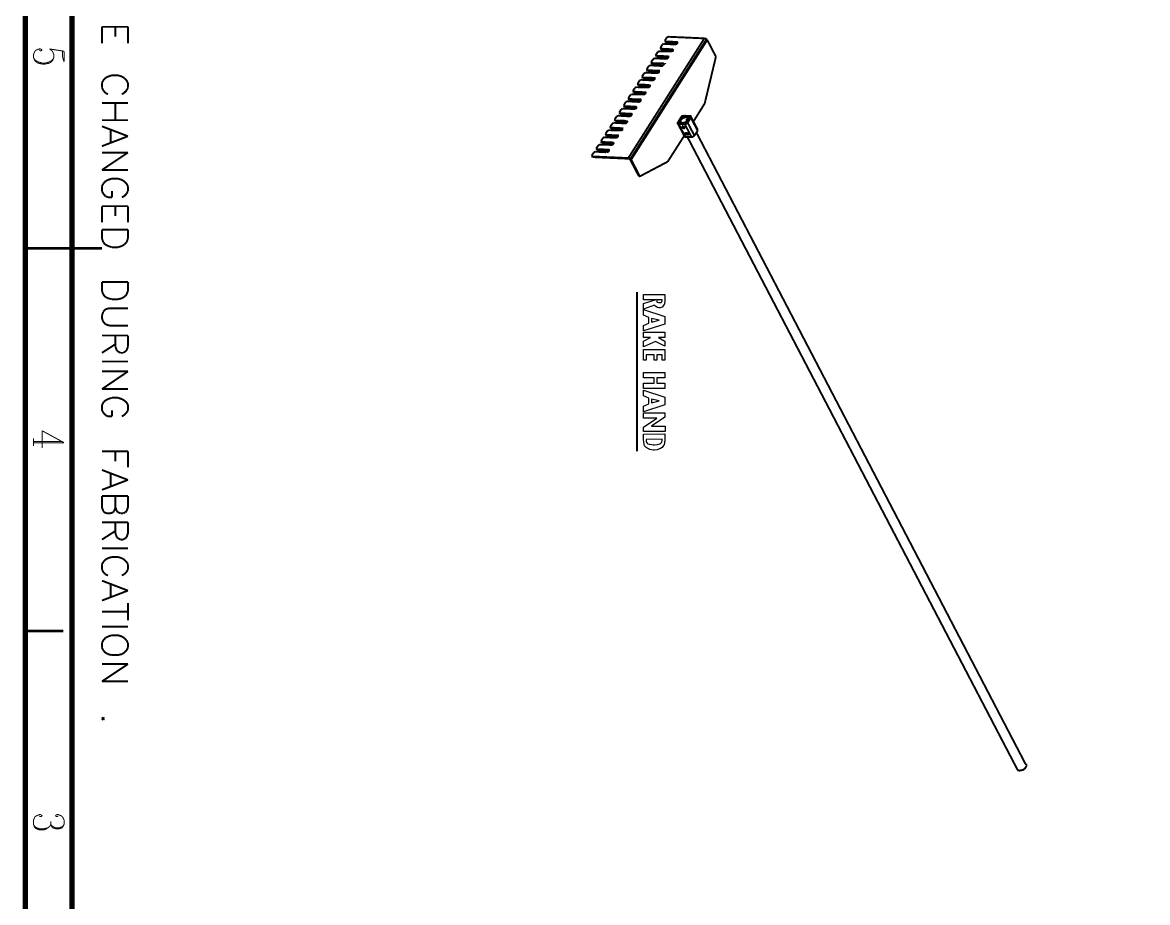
# Model space of a CAD drawing. Extents: x 0.1 to 11.6, y 0.3 to 16.2.
# Drawn here: x 0.14 to 5.98, y 4.87 to 9.44 of the extents above; entities that cross this region are included whole.
import ezdxf

# ---------------------------------------------------------------- set-up
doc = ezdxf.new("R2010")
doc.units = 0
doc.layers.get('0').update_dxf_attribs({"linetype": 'CONTINUOUS'})

msp = doc.modelspace()

# ---------------------------------------------------------------- linework, layer by layer
at = {"color": 0}
for points, const_width in [([(0.155003, 0.310004), (0.155003, 16.22)], 0.028333), ([(0.398329, 0.533311), (0.398329, 16.02)], 0.028333), ([(0.688314, 9.41499), (0.553331, 9.41499)], 0.01), ([(0.553331, 9.41499), (0.553331, 9.33003)], 0.01), ([(0.623318, 9.41499), (0.623318, 9.36333)], 0.01), ([(0.688314, 9.41499), (0.688314, 9.33003)], 0.01), ([(3.68164, 9.35499), (3.28668, 8.73335)], 0.01), ([(3.69336, 9.35167), (3.29833, 8.72999)], 0.01), ([(3.69667, 9.34668), (3.30165, 8.72499)], 0.01), ([(3.48665, 9.36003), (3.47667, 9.34332)], 0.01), ([(3.47835, 9.33832), (3.47667, 9.34332)], 0.01), ([(3.48665, 9.36003), (3.49501, 9.36333)], 0.01), ([(3.68164, 9.35499), (3.49501, 9.36333)], 0.01), ([(3.69667, 9.34668), (3.69, 9.35335), (3.68164, 9.35499)], 0.01), ([(3.74164, 9.25999), (3.69667, 9.34668)], 0.01), ([(0.198351, 9.27165), (0.205024, 9.28836)], 0.005208), ([(0.205024, 9.28836), (0.213325, 9.29497)], 0.005208), ([(0.213325, 9.29497), (0.228353, 9.30003)], 0.005208), ([(0.228353, 9.30003), (0.235026, 9.30003)], 0.005208), ([(0.235026, 9.28836), (0.228353, 9.29497)], 0.005208), ([(0.235026, 9.30003), (0.243326, 9.29497)], 0.005208), ([(0.243326, 9.29497), (0.235026, 9.28836)], 0.005208), ([(0.356663, 9.28836), (0.281685, 9.30003)], 0.005208), ([(0.281685, 9.30003), (0.296658, 9.28836)], 0.005208), ([(0.296658, 9.28836), (0.303331, 9.27165)], 0.005208), ([(0.348307, 9.28836), (0.348307, 9.25999)], 0.005208), ([(0.356663, 9.28836), (0.356663, 9.23335)], 0.005208), ([(3.44, 9.285), (3.42833, 9.26833)], 0.01), ([(3.44, 9.285), (3.44667, 9.28836)], 0.01), ([(3.44667, 9.28836), (3.50667, 9.28668)], 0.01), ([(3.46332, 9.32335), (3.45335, 9.30501)], 0.01), ([(3.45503, 9.30165), (3.45335, 9.30501)], 0.01), ([(3.51335, 9.29833), (3.45503, 9.30165)], 0.01), ([(3.45665, 9.29665), (3.45503, 9.30165)], 0.01), ([(3.45665, 9.29665), (3.51665, 9.29497)], 0.01), ([(3.46332, 9.32335), (3.47, 9.32667)], 0.01), ([(3.47, 9.32667), (3.53, 9.32335)], 0.01), ([(3.53836, 9.33664), (3.47835, 9.33832)], 0.01), ([(3.48167, 9.33501), (3.47835, 9.33832)], 0.01), ([(3.48167, 9.33501), (3.53999, 9.33165)], 0.01), ([(3.50667, 9.28668), (3.50836, 9.28668), (3.50999, 9.28668), (3.51167, 9.28836), (3.51497, 9.28999), (3.51665, 9.28999), (3.51665, 9.29167), (3.51833, 9.29335), (3.51833, 9.29497), (3.51833, 9.29665), (3.51665, 9.29833), (3.51497, 9.29833), (3.51335, 9.29833)], 0.01), ([(3.51665, 9.29497), (3.51335, 9.29833)], 0.01), ([(3.51665, 9.29497), (3.51833, 9.29497)], 0.01), ([(3.53, 9.32335), (3.53168, 9.32335), (3.53331, 9.32497), (3.53668, 9.32497), (3.53836, 9.32667), (3.53999, 9.32835), (3.54167, 9.33003), (3.54167, 9.33165), (3.54167, 9.33333), (3.54167, 9.33501), (3.53999, 9.33664), (3.53836, 9.33664)], 0.01), ([(3.53999, 9.33165), (3.53836, 9.33664)], 0.01), ([(3.53999, 9.33165), (3.54167, 9.33165)], 0.01), ([(0.198351, 9.25499), (0.198351, 9.27165)], 0.005208), ([(0.205024, 9.23833), (0.198351, 9.25499)], 0.005208), ([(0.205024, 9.24333), (0.198351, 9.25499)], 0.005208), ([(0.219997, 9.23335), (0.205024, 9.24333)], 0.005208), ([(0.219997, 9.22667), (0.205024, 9.23833)], 0.005208), ([(0.243326, 9.22667), (0.219997, 9.23335)], 0.005208), ([(0.281685, 9.23335), (0.258356, 9.22667)], 0.005208), ([(0.296658, 9.24333), (0.281685, 9.23335)], 0.005208), ([(0.296658, 9.23833), (0.281685, 9.22667)], 0.005208), ([(0.303331, 9.25499), (0.296658, 9.23833)], 0.005208), ([(0.303331, 9.25499), (0.296658, 9.24333)], 0.005208), ([(0.303331, 9.27165), (0.303331, 9.25499)], 0.005208), ([(0.348307, 9.25999), (0.356663, 9.23335)], 0.005208), ([(3.41667, 9.24832), (3.405, 9.23167)], 0.01), ([(3.40668, 9.22667), (3.405, 9.23167)], 0.01), ([(3.46669, 9.22499), (3.40668, 9.22667)], 0.01), ([(3.41, 9.22331), (3.40668, 9.22667)], 0.01), ([(3.41667, 9.24832), (3.42333, 9.25168)], 0.01), ([(3.42333, 9.25168), (3.48167, 9.24832)], 0.01), ([(3.43164, 9.26497), (3.42833, 9.26833)], 0.01), ([(3.49001, 9.26167), (3.43164, 9.26497)], 0.01), ([(3.43332, 9.25999), (3.43164, 9.26497)], 0.01), ([(3.43332, 9.25999), (3.49333, 9.25667)], 0.01), ([(3.48167, 9.24832), (3.48503, 9.25), (3.48665, 9.25), (3.48833, 9.25), (3.49001, 9.25168), (3.49164, 9.25331), (3.49333, 9.25499), (3.49501, 9.25667), (3.49501, 9.25836), (3.49501, 9.25999), (3.49333, 9.25999), (3.49164, 9.26167), (3.49001, 9.26167)], 0.01), ([(3.49333, 9.25667), (3.49001, 9.26167)], 0.01), ([(3.49333, 9.25667), (3.49501, 9.25667)], 0.01), ([(3.68332, 9.01665), (3.74164, 9.25999)], 0.01), ([(0.243326, 9.22168), (0.219997, 9.22667)], 0.005208), ([(0.258356, 9.22667), (0.243326, 9.22667)], 0.005208), ([(0.258356, 9.22168), (0.243326, 9.22168)], 0.005208), ([(0.281685, 9.22667), (0.258356, 9.22168)], 0.005208), ([(3.36833, 9.17333), (3.35835, 9.15668)], 0.01), ([(3.36833, 9.17333), (3.375, 9.17665)], 0.01), ([(3.375, 9.17665), (3.435, 9.17503)], 0.01), ([(3.39165, 9.21001), (3.38167, 9.19336)], 0.01), ([(3.38336, 9.19), (3.38167, 9.19336)], 0.01), ([(3.44336, 9.18668), (3.38336, 9.19)], 0.01), ([(3.38667, 9.185), (3.38336, 9.19)], 0.01), ([(3.38667, 9.185), (3.44499, 9.18332)], 0.01), ([(3.39165, 9.21001), (3.40001, 9.215)], 0.01), ([(3.40001, 9.215), (3.45833, 9.21164)], 0.01), ([(3.41, 9.22331), (3.46832, 9.22)], 0.01), ([(3.435, 9.17503), (3.43668, 9.17503), (3.43832, 9.17503), (3.44168, 9.17665), (3.44336, 9.17665), (3.44499, 9.17833), (3.44667, 9.18001), (3.44667, 9.18164), (3.44667, 9.18332), (3.44667, 9.185), (3.44667, 9.18668), (3.44499, 9.18668), (3.44336, 9.18668)], 0.01), ([(3.44499, 9.18332), (3.44336, 9.18668)], 0.01), ([(3.44499, 9.18332), (3.44667, 9.18164)], 0.01), ([(3.45833, 9.21164), (3.46001, 9.21164), (3.46332, 9.21164), (3.465, 9.21332), (3.46669, 9.215), (3.46832, 9.21669), (3.47, 9.21832), (3.47, 9.22), (3.47168, 9.22168), (3.47, 9.22168), (3.47, 9.22331), (3.46832, 9.22499), (3.46669, 9.22499)], 0.01), ([(3.46832, 9.22), (3.46669, 9.22499)], 0.01), ([(3.46832, 9.22), (3.47, 9.22), (3.47168, 9.22)], 0.01), ([(0.560004, 9.13667), (0.553331, 9.12332)], 0.01), ([(0.553331, 9.12332), (0.553331, 9.09831)], 0.01), ([(0.571669, 9.15001), (0.560004, 9.13667)], 0.01), ([(0.585015, 9.15668), (0.571669, 9.15001)], 0.01), ([(0.604981, 9.16336), (0.585015, 9.15668)], 0.01), ([(0.636664, 9.16336), (0.604981, 9.16336)], 0.01), ([(0.656685, 9.15668), (0.636664, 9.16336)], 0.01), ([(0.668349, 9.15001), (0.656685, 9.15668)], 0.01), ([(0.68164, 9.13667), (0.668349, 9.15001)], 0.01), ([(0.688314, 9.12332), (0.68164, 9.13667)], 0.01), ([(0.688314, 9.09831), (0.688314, 9.12332)], 0.01), ([(3.345, 9.13667), (3.33501, 9.11833)], 0.01), ([(3.33664, 9.11501), (3.33501, 9.11833)], 0.01), ([(3.39501, 9.11333), (3.33664, 9.11501)], 0.01), ([(3.33832, 9.11003), (3.33664, 9.11501)], 0.01), ([(3.33832, 9.11003), (3.39833, 9.10835)], 0.01), ([(3.345, 9.13667), (3.35167, 9.13997)], 0.01), ([(3.35167, 9.13997), (3.41168, 9.13667)], 0.01), ([(3.36003, 9.15169), (3.35835, 9.15668)], 0.01), ([(3.41835, 9.15001), (3.36003, 9.15169)], 0.01), ([(3.36165, 9.14833), (3.36003, 9.15169)], 0.01), ([(3.36165, 9.14833), (3.42165, 9.14501)], 0.01), ([(3.38667, 9.09999), (3.38997, 9.09999), (3.39165, 9.09999), (3.39333, 9.10167), (3.39501, 9.10335), (3.39833, 9.10499), (3.39833, 9.10667), (3.40001, 9.10835), (3.40001, 9.11003), (3.39833, 9.11165), (3.39665, 9.11165), (3.39501, 9.11333)], 0.01), ([(3.39833, 9.10835), (3.39501, 9.11333)], 0.01), ([(3.41168, 9.13667), (3.41336, 9.13667), (3.41499, 9.13835), (3.41667, 9.13835), (3.41997, 9.13997), (3.42165, 9.14165), (3.42333, 9.14333), (3.42333, 9.14501), (3.42333, 9.14665), (3.42333, 9.14833), (3.42165, 9.14833), (3.42165, 9.15001), (3.41835, 9.15001)], 0.01), ([(3.42165, 9.14501), (3.41835, 9.15001)], 0.01), ([(3.42165, 9.14501), (3.42333, 9.14501)], 0.01), ([(0.553331, 9.09831), (0.560004, 9.08501)], 0.01), ([(0.560004, 9.08501), (0.571669, 9.07167)], 0.01), ([(0.571669, 9.07167), (0.585015, 9.065)], 0.01), ([(0.656685, 9.065), (0.668349, 9.07167)], 0.01), ([(0.668349, 9.07167), (0.68164, 9.08501)], 0.01), ([(0.68164, 9.08501), (0.688314, 9.09831)], 0.01), ([(3.29833, 9.06168), (3.28668, 9.04497)], 0.01), ([(3.29833, 9.06168), (3.30501, 9.065)], 0.01), ([(3.30501, 9.065), (3.36333, 9.06332)], 0.01), ([(3.32167, 9.09831), (3.31, 9.08165)], 0.01), ([(3.31332, 9.07835), (3.31, 9.08165)], 0.01), ([(3.37169, 9.07497), (3.31332, 9.07835)], 0.01), ([(3.315, 9.07335), (3.31332, 9.07835)], 0.01), ([(3.315, 9.07335), (3.37332, 9.07167)], 0.01), ([(3.32167, 9.09831), (3.32835, 9.10167)], 0.01), ([(3.32835, 9.10167), (3.38667, 9.09999)], 0.01), ([(3.36333, 9.06332), (3.36501, 9.06332), (3.36833, 9.06332), (3.37001, 9.065), (3.37169, 9.065), (3.37332, 9.06668), (3.375, 9.06836), (3.37668, 9.06999), (3.37668, 9.07167), (3.375, 9.07335), (3.375, 9.07497), (3.37332, 9.07497), (3.37169, 9.07497)], 0.01), ([(3.37332, 9.07167), (3.37169, 9.07497)], 0.01), ([(3.37332, 9.07167), (3.375, 9.06999), (3.37668, 9.06999)], 0.01), ([(3.39833, 9.10835), (3.40001, 9.10835)], 0.01), ([(0.688314, 9.02001), (0.553331, 9.02001)], 0.01), ([(0.623318, 9.02001), (0.623318, 8.93001)], 0.01), ([(3.27333, 9.02501), (3.26335, 9.00667)], 0.01), ([(3.26497, 9.00331), (3.26335, 9.00667)], 0.01), ([(3.32335, 9), (3.26497, 9.00331)], 0.01), ([(3.26665, 8.99832), (3.26497, 9.00331)], 0.01), ([(3.26665, 8.99832), (3.32667, 8.99669)], 0.01), ([(3.27333, 9.02501), (3.28, 9.02832)], 0.01), ([(3.28, 9.02832), (3.34, 9.02501)], 0.01), ([(3.28836, 9.03999), (3.28668, 9.04497)], 0.01), ([(3.34831, 9.03836), (3.28836, 9.03999)], 0.01), ([(3.29167, 9.03668), (3.28836, 9.03999)], 0.01), ([(3.29167, 9.03668), (3.34999, 9.03331)], 0.01), ([(3.31668, 8.98833), (3.31836, 8.98833), (3.31999, 8.98833), (3.32335, 8.99001), (3.32497, 8.99164), (3.32667, 8.99164), (3.32835, 8.99333), (3.32835, 8.99501), (3.32835, 8.99669), (3.32835, 8.99832), (3.32667, 9), (3.32335, 9)], 0.01), ([(3.32667, 8.99669), (3.32335, 9)], 0.01), ([(3.32667, 8.99669), (3.32835, 8.99669)], 0.01), ([(3.34, 9.02501), (3.34169, 9.02501), (3.34332, 9.02669), (3.34668, 9.02669), (3.34831, 9.02832), (3.34999, 9.03), (3.35167, 9.03168), (3.35167, 9.03331), (3.35167, 9.035), (3.35167, 9.03668), (3.34999, 9.03836), (3.34831, 9.03836)], 0.01), ([(3.34999, 9.03331), (3.34831, 9.03836)], 0.01), ([(3.34999, 9.03331), (3.35167, 9.03331)], 0.01), ([(3.625, 8.92333), (3.68332, 9.01665)], 0.01), ([(3.22667, 8.94997), (3.215, 8.93332)], 0.01), ([(3.21832, 8.92833), (3.215, 8.93332)], 0.01), ([(3.22667, 8.94997), (3.23335, 8.95335)], 0.01), ([(3.23335, 8.95335), (3.29167, 8.94997)], 0.01), ([(3.25, 8.98665), (3.24001, 8.97)], 0.01), ([(3.24164, 8.96669), (3.24001, 8.97)], 0.01), ([(3.30003, 8.96332), (3.24164, 8.96669)], 0.01), ([(3.24333, 8.96164), (3.24164, 8.96669)], 0.01), ([(3.24333, 8.96164), (3.30333, 8.95833)], 0.01), ([(3.25, 8.98665), (3.25667, 8.99001)], 0.01), ([(3.25667, 8.99001), (3.31668, 8.98833)], 0.01), ([(3.29167, 8.94997), (3.29497, 8.94997), (3.29665, 8.95167), (3.29833, 8.95167), (3.30165, 8.95335), (3.30333, 8.95503), (3.30333, 8.95665), (3.30501, 8.95833), (3.30501, 8.96001), (3.30501, 8.96164), (3.30333, 8.96164), (3.30165, 8.96332), (3.30003, 8.96332)], 0.01), ([(3.30333, 8.95833), (3.30003, 8.96332)], 0.01), ([(3.30333, 8.95833), (3.30501, 8.95833)], 0.01), ([(3.54497, 8.91997), (3.56, 8.94499)], 0.01), ([(3.55003, 8.91997), (3.565, 8.94499)], 0.01), ([(3.57667, 8.95335), (3.56668, 8.95167), (3.56, 8.94499)], 0.01), ([(3.57335, 8.94835), (3.56836, 8.94835), (3.565, 8.94499)], 0.01), ([(3.56668, 8.94168), (3.565, 8.94499)], 0.01), ([(3.57335, 8.94835), (3.60335, 8.94835)], 0.01), ([(3.57497, 8.94499), (3.57335, 8.94835)], 0.01), ([(3.57667, 8.95335), (3.60667, 8.95167)], 0.01), ([(3.60667, 8.94336), (3.59, 8.91835)], 0.01), ([(3.59668, 8.93164), (3.595, 8.93164), (3.595, 8.93332), (3.59332, 8.93332), (3.59169, 8.93332), (3.59169, 8.93164), (3.59, 8.93164), (3.59, 8.93001), (3.59, 8.92833), (3.59, 8.92665), (3.59169, 8.92665)], 0.01), ([(3.59169, 8.93332), (3.595, 8.92833)], 0.01), ([(3.59169, 8.93332), (3.59169, 8.93164), (3.59169, 8.93001), (3.59332, 8.93001), (3.59332, 8.92833)], 0.01), ([(3.61165, 8.94336), (3.595, 8.91667)], 0.01), ([(3.60335, 8.93832), (3.59999, 8.94168)], 0.01), ([(3.60667, 8.94336), (3.60667, 8.94499), (3.60667, 8.94667), (3.60499, 8.94667), (3.60335, 8.94835)], 0.01), ([(3.60667, 8.94336), (3.60335, 8.94835)], 0.01), ([(3.61165, 8.94336), (3.61165, 8.94667), (3.61165, 8.94835), (3.61003, 8.95167), (3.60667, 8.95167)], 0.01), ([(3.64665, 8.88167), (3.61165, 8.94835)], 0.01), ([(3.64665, 8.875), (3.61165, 8.94336)], 0.01), ([(0.688314, 8.93001), (0.553331, 8.93001)], 0.01), ([(0.688314, 8.84668), (0.553331, 8.89833)], 0.01), ([(0.598307, 8.87831), (0.598307, 8.81332)], 0.01), ([(3.17833, 8.875), (3.16835, 8.85835)], 0.01), ([(3.17833, 8.875), (3.185, 8.87831)], 0.01), ([(3.185, 8.87831), (3.24501, 8.87668)], 0.01), ([(3.20335, 8.91168), (3.19168, 8.89501)], 0.01), ([(3.19336, 8.89165), (3.19168, 8.89501)], 0.01), ([(3.25331, 8.88835), (3.19336, 8.89165)], 0.01), ([(3.19667, 8.88667), (3.19336, 8.89165)], 0.01), ([(3.19667, 8.88667), (3.25499, 8.88499)], 0.01), ([(3.20335, 8.91168), (3.21001, 8.91667)], 0.01), ([(3.21001, 8.91667), (3.26833, 8.91336)], 0.01), ([(3.27669, 8.92665), (3.21832, 8.92833)], 0.01), ([(3.22, 8.92503), (3.21832, 8.92833)], 0.01), ([(3.22, 8.92503), (3.27832, 8.92165)], 0.01), ([(3.24501, 8.87668), (3.24669, 8.87668), (3.24832, 8.87668), (3.25168, 8.87831), (3.25331, 8.87831), (3.25499, 8.87999), (3.25667, 8.88167), (3.25667, 8.88336), (3.25667, 8.88499), (3.25667, 8.88667), (3.25667, 8.88835), (3.25499, 8.88835), (3.25331, 8.88835)], 0.01), ([(3.25499, 8.88499), (3.25331, 8.88835)], 0.01), ([(3.25499, 8.88499), (3.25667, 8.88336)], 0.01), ([(3.26833, 8.91336), (3.27001, 8.91336), (3.27333, 8.91336), (3.27501, 8.91499), (3.27669, 8.91667), (3.27832, 8.91835), (3.28, 8.91997), (3.28168, 8.92165), (3.28168, 8.92333), (3.28, 8.92503), (3.27832, 8.92503), (3.27669, 8.92665)], 0.01), ([(3.27832, 8.92165), (3.27669, 8.92665)], 0.01), ([(3.27832, 8.92165), (3.28, 8.92165), (3.28168, 8.92165)], 0.01), ([(3.54497, 8.91997), (3.54335, 8.91667), (3.54335, 8.91336), (3.54665, 8.91168), (3.54833, 8.91)], 0.01), ([(3.54335, 8.91336), (3.57835, 8.84668)], 0.01), ([(3.55003, 8.91997), (3.54833, 8.91835), (3.54833, 8.91667), (3.55003, 8.91499), (3.55165, 8.91499)], 0.01), ([(3.58003, 8.91), (3.54833, 8.91)], 0.01), ([(3.58333, 8.84332), (3.54833, 8.91)], 0.01), ([(3.55165, 8.91499), (3.55003, 8.91997)], 0.01), ([(3.58165, 8.91336), (3.55165, 8.91499)], 0.01), ([(3.55501, 8.91835), (3.55664, 8.91499)], 0.01), ([(3.56999, 8.89833), (3.57335, 8.89501), (3.57835, 8.89333)], 0.01), ([(3.57667, 8.89165), (3.57497, 8.89165), (3.57335, 8.89165), (3.57335, 8.89333), (3.57167, 8.89333), (3.57167, 8.89501), (3.56999, 8.89501), (3.56999, 8.89665), (3.56999, 8.89833)], 0.01), ([(3.57835, 8.89165), (3.57667, 8.89165)], 0.01), ([(3.58003, 8.91), (3.58832, 8.91168), (3.595, 8.91667)], 0.01), ([(3.61501, 8.84169), (3.58003, 8.91)], 0.01), ([(3.58165, 8.91336), (3.58664, 8.91499), (3.59, 8.91835)], 0.01), ([(3.62999, 8.84999), (3.595, 8.91667)], 0.01), ([(3.64665, 8.875), (3.62999, 8.84999)], 0.01), ([(3.64665, 8.875), (3.64665, 8.87831), (3.64665, 8.88167)], 0.01), ([(0.688314, 8.84668), (0.553331, 8.79497)], 0.01), ([(3.155, 8.83832), (3.14501, 8.81999)], 0.01), ([(3.14665, 8.81668), (3.14501, 8.81999)], 0.01), ([(3.20503, 8.815), (3.14665, 8.81668)], 0.01), ([(3.14833, 8.81168), (3.14665, 8.81668)], 0.01), ([(3.155, 8.83832), (3.16168, 8.84169)], 0.01), ([(3.16168, 8.84169), (3.22168, 8.83832)], 0.01), ([(3.16997, 8.85335), (3.16835, 8.85835)], 0.01), ([(3.22999, 8.85167), (3.16997, 8.85335)], 0.01), ([(3.17333, 8.84999), (3.16997, 8.85335)], 0.01), ([(3.17333, 8.84999), (3.23167, 8.84668)], 0.01), ([(3.22168, 8.83832), (3.22331, 8.83832), (3.22499, 8.84), (3.22835, 8.84), (3.22999, 8.84169), (3.23167, 8.84332), (3.23335, 8.845), (3.23335, 8.84668), (3.23335, 8.84831), (3.23335, 8.84999), (3.23167, 8.84999), (3.23167, 8.85167), (3.22999, 8.85167)], 0.01), ([(3.23167, 8.84668), (3.22999, 8.85167)], 0.01), ([(3.23167, 8.84668), (3.23335, 8.84668)], 0.01), ([(3.49164, 8.715), (3.57667, 8.84831)], 0.01), ([(3.57835, 8.84668), (3.58165, 8.84332), (3.58333, 8.84332)], 0.01), ([(3.61501, 8.84169), (3.58333, 8.84332)], 0.01), ([(3.595, 8.85835), (3.59332, 8.85835), (3.59169, 8.85835), (3.59169, 8.86003), (3.59, 8.86003), (3.58832, 8.86003), (3.58832, 8.86165), (3.58832, 8.86333), (3.58664, 8.86333)], 0.01), ([(3.58832, 8.86333), (3.59169, 8.86003), (3.595, 8.86003)], 0.01), ([(3.59332, 8.84332), (5.30664, 5.55832)], 0.01), ([(3.59668, 8.85835), (3.595, 8.85835)], 0.01), ([(3.61501, 8.84169), (3.62332, 8.845), (3.62999, 8.84999)], 0.01), ([(5.35167, 5.58165), (3.63997, 8.86664)], 0.01), ([(0.688314, 8.76167), (0.553331, 8.76167)], 0.01), ([(0.688314, 8.76167), (0.553331, 8.67165)], 0.01), ([(3.10835, 8.76335), (3.09668, 8.74669)], 0.01), ([(3.10835, 8.76335), (3.11501, 8.76665)], 0.01), ([(3.11501, 8.76665), (3.17333, 8.76335)], 0.01), ([(3.13167, 8.80003), (3.12001, 8.78331)], 0.01), ([(3.12332, 8.78), (3.12001, 8.78331)], 0.01), ([(3.18164, 8.77669), (3.12332, 8.78)], 0.01), ([(3.125, 8.77501), (3.12332, 8.78)], 0.01), ([(3.125, 8.77501), (3.18332, 8.77165)], 0.01), ([(3.13167, 8.80003), (3.13835, 8.80333)], 0.01), ([(3.13835, 8.80333), (3.19667, 8.80165)], 0.01), ([(3.14833, 8.81168), (3.20833, 8.81)], 0.01), ([(3.17333, 8.76335), (3.17503, 8.76497), (3.17833, 8.76497), (3.18001, 8.76497), (3.18164, 8.76665), (3.18332, 8.76833), (3.185, 8.77001), (3.18668, 8.77165), (3.18668, 8.77333), (3.18668, 8.77501), (3.185, 8.77669), (3.18332, 8.77669), (3.18164, 8.77669)], 0.01), ([(3.18332, 8.77165), (3.18164, 8.77669)], 0.01), ([(3.18332, 8.77165), (3.18668, 8.77165)], 0.01), ([(3.19667, 8.80165), (3.19997, 8.80165), (3.20167, 8.80165), (3.20335, 8.80333), (3.20665, 8.80501), (3.20833, 8.80664), (3.21001, 8.80832), (3.21001, 8.81), (3.21001, 8.81168), (3.20833, 8.81332), (3.20665, 8.81332), (3.20503, 8.815)], 0.01), ([(3.20833, 8.81), (3.20503, 8.815)], 0.01), ([(3.20833, 8.81), (3.21001, 8.81)], 0.01), ([(3.09831, 8.74164), (3.09668, 8.74669)], 0.01), ([(3.09831, 8.74164), (3.28668, 8.73335)], 0.01), ([(3.10167, 8.73833), (3.09831, 8.74164)], 0.01), ([(3.10167, 8.73833), (3.28836, 8.72999)], 0.01), ([(3.30165, 8.72499), (3.29497, 8.73167), (3.28668, 8.73335)], 0.01), ([(3.28836, 8.72999), (3.28668, 8.73335)], 0.01), ([(3.29665, 8.72499), (3.29335, 8.72835), (3.28836, 8.72999)], 0.01), ([(3.29665, 8.72499), (3.30165, 8.72499)], 0.01), ([(3.29665, 8.72499), (3.34169, 8.63835)], 0.01), ([(3.30165, 8.72499), (3.34668, 8.63835)], 0.01), ([(3.34668, 8.63835), (3.49164, 8.715)], 0.01), ([(0.688314, 8.67165), (0.553331, 8.67165)], 0.01), ([(0.560004, 8.59999), (0.553331, 8.58664)], 0.01), ([(0.553331, 8.58664), (0.553331, 8.56168)], 0.01), ([(0.571669, 8.61333), (0.560004, 8.59999)], 0.01), ([(0.585015, 8.62001), (0.571669, 8.61333)], 0.01), ([(0.604981, 8.62668), (0.585015, 8.62001)], 0.01), ([(0.636664, 8.62668), (0.604981, 8.62668)], 0.01), ([(0.656685, 8.62001), (0.636664, 8.62668)], 0.01), ([(0.668349, 8.61333), (0.656685, 8.62001)], 0.01), ([(0.68164, 8.59999), (0.668349, 8.61333)], 0.01), ([(0.688314, 8.58664), (0.68164, 8.59999)], 0.01), ([(0.688314, 8.56168), (0.688314, 8.58664)], 0.01), ([(3.34169, 8.63835), (3.34668, 8.63835)], 0.01), ([(0.553331, 8.56168), (0.560004, 8.54833)], 0.01), ([(0.560004, 8.54833), (0.571669, 8.535)], 0.01), ([(0.571669, 8.535), (0.585015, 8.53)], 0.01), ([(0.585015, 8.53), (0.604981, 8.53)], 0.01), ([(0.604981, 8.56168), (0.604981, 8.53)], 0.01), ([(0.656685, 8.53), (0.668349, 8.535)], 0.01), ([(0.668349, 8.535), (0.68164, 8.54833)], 0.01), ([(0.68164, 8.54833), (0.688314, 8.56168)], 0.01), ([(0.688314, 8.48335), (0.553331, 8.48335)], 0.01), ([(0.553331, 8.48335), (0.553331, 8.40001)], 0.01), ([(0.623318, 8.48335), (0.623318, 8.43164)], 0.01), ([(0.688314, 8.48335), (0.688314, 8.40001)], 0.01), ([(0.688314, 8.36165), (0.553331, 8.36165)], 0.01), ([(0.553331, 8.31668), (0.553331, 8.36165)], 0.01), ([(0.688314, 8.36165), (0.688314, 8.31668)], 0.01), ([(0.560004, 8.29665), (0.553331, 8.31668)], 0.01), ([(0.571669, 8.28331), (0.560004, 8.29665)], 0.01), ([(0.68164, 8.29665), (0.668349, 8.28331)], 0.01), ([(0.688314, 8.31668), (0.68164, 8.29665)], 0.01), ([(0.353353, 8.26497), (0.155003, 8.26497)], 0.013333), ([(0.155003, 8.26497), (0.553331, 8.26497)], 0.013333), ([(0.585015, 8.27669), (0.571669, 8.28331)], 0.01), ([(0.604981, 8.27001), (0.585015, 8.27669)], 0.01), ([(0.636664, 8.27001), (0.604981, 8.27001)], 0.01), ([(0.656685, 8.27669), (0.636664, 8.27001)], 0.01), ([(0.668349, 8.28331), (0.656685, 8.27669)], 0.01), ([(0.688314, 8.09), (0.553331, 8.09)], 0.01), ([(0.553331, 8.04497), (0.553331, 8.09)], 0.01), ([(0.688314, 8.09), (0.688314, 8.04497)], 0.01), ([(0.560004, 8.02501), (0.553331, 8.04497)], 0.01), ([(0.571669, 8.01167), (0.560004, 8.02501)], 0.01), ([(0.585015, 8.00499), (0.571669, 8.01167)], 0.01), ([(0.604981, 8), (0.585015, 8.00499)], 0.01), ([(0.636664, 8), (0.604981, 8)], 0.01), ([(0.656685, 8.00499), (0.636664, 8)], 0.01), ([(0.668349, 8.01167), (0.656685, 8.00499)], 0.01), ([(0.68164, 8.02501), (0.668349, 8.01167)], 0.01), ([(0.688314, 8.04497), (0.68164, 8.02501)], 0.01), ([(3.33165, 8.03836), (3.33165, 7.21001)], 0.01), ([(0.571669, 7.94835), (0.560004, 7.935)], 0.01), ([(0.591689, 7.95335), (0.571669, 7.94835)], 0.01), ([(0.688314, 7.95335), (0.591689, 7.95335)], 0.01), ([(0.560004, 7.935), (0.553331, 7.91499)], 0.01), ([(0.553331, 7.91499), (0.553331, 7.90169)], 0.01), ([(0.553331, 7.90169), (0.560004, 7.88336)], 0.01), ([(0.560004, 7.88336), (0.571669, 7.87001)], 0.01), ([(0.571669, 7.87001), (0.591689, 7.86333)], 0.01), ([(0.591689, 7.86333), (0.688314, 7.86333)], 0.01), ([(0.688314, 7.81168), (0.553331, 7.81168)], 0.01), ([(0.623318, 7.76665), (0.553331, 7.72168)], 0.01), ([(0.623318, 7.75331), (0.623318, 7.81168)], 0.01), ([(0.688314, 7.81168), (0.688314, 7.75331)], 0.01), ([(0.629992, 7.73503), (0.623318, 7.75331)], 0.01), ([(0.636664, 7.72835), (0.629992, 7.73503)], 0.01), ([(0.650011, 7.72168), (0.636664, 7.72835)], 0.01), ([(0.663357, 7.72168), (0.650011, 7.72168)], 0.01), ([(0.675022, 7.72835), (0.663357, 7.72168)], 0.01), ([(0.68164, 7.73503), (0.675022, 7.72835)], 0.01), ([(0.688314, 7.75331), (0.68164, 7.73503)], 0.01), ([(0.688314, 7.67665), (0.553331, 7.67665)], 0.01), ([(0.688314, 7.625), (0.553331, 7.625)], 0.01), ([(0.688314, 7.625), (0.553331, 7.53331)], 0.01), ([(0.688314, 7.53331), (0.553331, 7.53331)], 0.01), ([(0.571669, 7.47499), (0.560004, 7.46332)], 0.01), ([(0.585015, 7.48167), (0.571669, 7.47499)], 0.01), ([(0.604981, 7.48833), (0.585015, 7.48167)], 0.01), ([(0.636664, 7.48833), (0.604981, 7.48833)], 0.01), ([(0.656685, 7.48167), (0.636664, 7.48833)], 0.01), ([(0.668349, 7.47499), (0.656685, 7.48167)], 0.01), ([(0.68164, 7.46332), (0.668349, 7.47499)], 0.01), ([(0.560004, 7.46332), (0.553331, 7.44997)], 0.01), ([(0.553331, 7.44997), (0.553331, 7.42333)], 0.01), ([(0.553331, 7.42333), (0.560004, 7.41168)], 0.01), ([(0.604981, 7.42333), (0.604981, 7.39165)], 0.01), ([(0.688314, 7.44997), (0.68164, 7.46332)], 0.01), ([(0.68164, 7.41168), (0.688314, 7.42333)], 0.01), ([(0.688314, 7.42333), (0.688314, 7.44997)], 0.01), ([(0.560004, 7.41168), (0.571669, 7.39833)], 0.01), ([(0.571669, 7.39833), (0.585015, 7.39165)], 0.01), ([(0.585015, 7.39165), (0.604981, 7.39165)], 0.01), ([(0.656685, 7.39165), (0.668349, 7.39833)], 0.01), ([(0.668349, 7.39833), (0.68164, 7.41168)], 0.01), ([(0.356663, 7.25499), (0.243326, 7.31668)], 0.005208), ([(0.243326, 7.31668), (0.243326, 7.22667)], 0.005208), ([(0.198351, 7.27832), (0.198351, 7.23833)], 0.005208), ([(0.341689, 7.26167), (0.198351, 7.26167)], 0.005208), ([(0.356663, 7.25499), (0.198351, 7.25499)], 0.005208), ([(0.688314, 7.21001), (0.553331, 7.21001)], 0.01), ([(0.623318, 7.21001), (0.623318, 7.15831)], 0.01), ([(0.688314, 7.21001), (0.688314, 7.12668)], 0.01), ([(0.688314, 7.06168), (0.553331, 7.11333)], 0.01), ([(0.598307, 7.095), (0.598307, 7.03)], 0.01), ([(0.688314, 7.06168), (0.553331, 7.00999)], 0.01), ([(0.688314, 6.97835), (0.553331, 6.97835)], 0.01), ([(0.553331, 6.91997), (0.553331, 6.97835)], 0.01), ([(0.623318, 6.97835), (0.623318, 6.91997)], 0.01), ([(0.688314, 6.97835), (0.688314, 6.91997)], 0.01), ([(0.560004, 6.90001), (0.553331, 6.91997)], 0.01), ([(0.564996, 6.89333), (0.560004, 6.90001)], 0.01), ([(0.578342, 6.88835), (0.564996, 6.89333)], 0.01), ([(0.611654, 6.89333), (0.598307, 6.88835)], 0.01), ([(0.616644, 6.90001), (0.611654, 6.89333)], 0.01), ([(0.623318, 6.91997), (0.616644, 6.90001)], 0.01), ([(0.629992, 6.90001), (0.623318, 6.91997)], 0.01), ([(0.636664, 6.89333), (0.629992, 6.90001)], 0.01), ([(0.650011, 6.88835), (0.636664, 6.89333)], 0.01), ([(0.675022, 6.89333), (0.663357, 6.88835)], 0.01), ([(0.68164, 6.90001), (0.675022, 6.89333)], 0.01), ([(0.688314, 6.91997), (0.68164, 6.90001)], 0.01), ([(0.688314, 6.84169), (0.553331, 6.84169)], 0.01), ([(0.598307, 6.88835), (0.578342, 6.88835)], 0.01), ([(0.623318, 6.785), (0.623318, 6.84169)], 0.01), ([(0.663357, 6.88835), (0.650011, 6.88835)], 0.01), ([(0.688314, 6.84169), (0.688314, 6.785)], 0.01), ([(0.623318, 6.79665), (0.553331, 6.75168)], 0.01), ([(0.629992, 6.76497), (0.623318, 6.785)], 0.01), ([(0.688314, 6.785), (0.68164, 6.76497)], 0.01), ([(0.636664, 6.75836), (0.629992, 6.76497)], 0.01), ([(0.650011, 6.75168), (0.636664, 6.75836)], 0.01), ([(0.663357, 6.75168), (0.650011, 6.75168)], 0.01), ([(0.675022, 6.75836), (0.663357, 6.75168)], 0.01), ([(0.68164, 6.76497), (0.675022, 6.75836)], 0.01), ([(0.688314, 6.70665), (0.553331, 6.70665)], 0.01), ([(0.585015, 6.655), (0.571669, 6.64833)], 0.01), ([(0.604981, 6.66168), (0.585015, 6.655)], 0.01), ([(0.636664, 6.66168), (0.604981, 6.66168)], 0.01), ([(0.656685, 6.655), (0.636664, 6.66168)], 0.01), ([(0.668349, 6.64833), (0.656685, 6.655)], 0.01), ([(0.560004, 6.63499), (0.553331, 6.62332)], 0.01), ([(0.553331, 6.62332), (0.553331, 6.59668)], 0.01), ([(0.553331, 6.59668), (0.560004, 6.58333)], 0.01), ([(0.571669, 6.64833), (0.560004, 6.63499)], 0.01), ([(0.68164, 6.63499), (0.668349, 6.64833)], 0.01), ([(0.688314, 6.62332), (0.68164, 6.63499)], 0.01), ([(0.68164, 6.58333), (0.688314, 6.59668)], 0.01), ([(0.688314, 6.59668), (0.688314, 6.62332)], 0.01), ([(0.688314, 6.48665), (0.553331, 6.53836)], 0.01), ([(0.560004, 6.58333), (0.571669, 6.57167)], 0.01), ([(0.571669, 6.57167), (0.585015, 6.565)], 0.01), ([(0.656685, 6.565), (0.668349, 6.57167)], 0.01), ([(0.668349, 6.57167), (0.68164, 6.58333)], 0.01), ([(0.688314, 6.48665), (0.553331, 6.435)], 0.01), ([(0.598307, 6.52001), (0.598307, 6.45503)], 0.01), ([(0.688314, 6.42165), (0.688314, 6.33165)], 0.01), ([(0.688314, 6.37668), (0.553331, 6.37668)], 0.01), ([(0.353353, 6.27669), (0.155003, 6.27669)], 0.013333), ([(0.688314, 6.30003), (0.553331, 6.30003)], 0.01), ([(0.585015, 6.24832), (0.571669, 6.24164)], 0.01), ([(0.604981, 6.25499), (0.585015, 6.24832)], 0.01), ([(0.636664, 6.25499), (0.604981, 6.25499)], 0.01), ([(0.656685, 6.24832), (0.636664, 6.25499)], 0.01), ([(0.668349, 6.24164), (0.656685, 6.24832)], 0.01), ([(0.560004, 6.22835), (0.553331, 6.215)], 0.01), ([(0.553331, 6.215), (0.553331, 6.19)], 0.01), ([(0.553331, 6.19), (0.560004, 6.17665)], 0.01), ([(0.571669, 6.24164), (0.560004, 6.22835)], 0.01), ([(0.68164, 6.22835), (0.668349, 6.24164)], 0.01), ([(0.688314, 6.215), (0.68164, 6.22835)], 0.01), ([(0.68164, 6.17665), (0.688314, 6.19)], 0.01), ([(0.688314, 6.19), (0.688314, 6.215)], 0.01), ([(0.560004, 6.17665), (0.571669, 6.16336)], 0.01), ([(0.571669, 6.16336), (0.585015, 6.15668)], 0.01), ([(0.585015, 6.15668), (0.604981, 6.15169)], 0.01), ([(0.604981, 6.15169), (0.636664, 6.15169)], 0.01), ([(0.636664, 6.15169), (0.656685, 6.15668)], 0.01), ([(0.656685, 6.15668), (0.668349, 6.16336)], 0.01), ([(0.668349, 6.16336), (0.68164, 6.17665)], 0.01), ([(0.688314, 6.10499), (0.553331, 6.10499)], 0.01), ([(0.688314, 6.10499), (0.553331, 6.01497)], 0.01), ([(0.688314, 6.01497), (0.553331, 6.01497)], 0.01), ([(0.560004, 5.82835), (0.553331, 5.82167)], 0.01), ([(0.553331, 5.82167), (0.560004, 5.815)], 0.01), ([(0.564996, 5.82167), (0.560004, 5.82835)], 0.01), ([(0.560004, 5.815), (0.564996, 5.82167)], 0.01), ([(5.34999, 5.56836), (5.34831, 5.56668), (5.34668, 5.56332), (5.34332, 5.56168), (5.34169, 5.56), (5.33832, 5.55664), (5.33501, 5.55501), (5.33165, 5.55501), (5.32667, 5.55333), (5.32335, 5.55333), (5.31999, 5.55165), (5.31668, 5.55165), (5.315, 5.55333), (5.31168, 5.55333), (5.31, 5.55501), (5.30832, 5.55664), (5.30664, 5.55832)], 0.01), ([(5.35167, 5.58165), (5.35335, 5.58165), (5.35335, 5.57835), (5.35335, 5.57667), (5.35335, 5.57497), (5.35167, 5.57167), (5.34999, 5.56836)], 0.01), ([(0.205024, 5.31168), (0.213325, 5.31668)], 0.005208), ([(0.213325, 5.31668), (0.228353, 5.32335)], 0.005208), ([(0.228353, 5.32335), (0.235026, 5.32335)], 0.005208), ([(0.235026, 5.31168), (0.228353, 5.31668)], 0.005208), ([(0.235026, 5.32335), (0.243326, 5.31668)], 0.005208), ([(0.243326, 5.31668), (0.235026, 5.31168)], 0.005208), ([(0.311686, 5.31668), (0.31836, 5.32335)], 0.005208), ([(0.31836, 5.31168), (0.311686, 5.31668)], 0.005208), ([(0.31836, 5.32335), (0.32666, 5.32335)], 0.005208), ([(0.32666, 5.31668), (0.31836, 5.31168)], 0.005208), ([(0.32666, 5.32335), (0.341689, 5.31668)], 0.005208), ([(0.341689, 5.31668), (0.348307, 5.31168)], 0.005208), ([(0.198351, 5.29497), (0.205024, 5.31168)], 0.005208), ([(0.198351, 5.27165), (0.198351, 5.29497)], 0.005208), ([(0.205024, 5.25499), (0.198351, 5.27165)], 0.005208), ([(0.205024, 5.26167), (0.198351, 5.27165)], 0.005208), ([(0.213325, 5.25499), (0.205024, 5.26167)], 0.005208), ([(0.281685, 5.26167), (0.266656, 5.25)], 0.005208), ([(0.288357, 5.27165), (0.281685, 5.26167)], 0.005208), ([(0.288357, 5.27165), (0.288357, 5.28836)], 0.005208), ([(0.296658, 5.25499), (0.288357, 5.27165)], 0.005208), ([(0.296658, 5.26167), (0.288357, 5.27165)], 0.005208), ([(0.311686, 5.25499), (0.296658, 5.26167)], 0.005208), ([(0.348307, 5.26167), (0.333333, 5.25499)], 0.005208), ([(0.348307, 5.31168), (0.356663, 5.29497)], 0.005208), ([(0.356663, 5.27165), (0.348307, 5.25499)], 0.005208), ([(0.356663, 5.27165), (0.348307, 5.26167)], 0.005208), ([(0.356663, 5.29497), (0.356663, 5.27165)], 0.005208), ([(0.213325, 5.25), (0.205024, 5.25499)], 0.005208), ([(0.228353, 5.25), (0.213325, 5.25499)], 0.005208), ([(0.228353, 5.24333), (0.213325, 5.25)], 0.005208), ([(0.251682, 5.25), (0.228353, 5.25)], 0.005208), ([(0.251682, 5.24333), (0.228353, 5.24333)], 0.005208), ([(0.273329, 5.25499), (0.251682, 5.25)], 0.005208), ([(0.266656, 5.25), (0.251682, 5.24333)], 0.005208), ([(0.311686, 5.25), (0.296658, 5.25499)], 0.005208), ([(0.333333, 5.25499), (0.311686, 5.25499)], 0.005208), ([(0.333333, 5.25), (0.311686, 5.25)], 0.005208), ([(0.348307, 5.25499), (0.333333, 5.25)], 0.005208)]:
    msp.add_lwpolyline(points, dxfattribs=dict(at, const_width=const_width))
for points, const_width in [([(0.155003, 16.22), (11.57, 16.22), (11.57, 0.310004), (0.155003, 0.310004), (0.155003, 16.22)], 0.005208), ([(3.59831, 8.93001), (3.59668, 8.92665), (3.595, 8.92503), (3.59169, 8.92165), (3.58832, 8.91997), (3.58501, 8.91835), (3.58165, 8.91667), (3.57835, 8.91499), (3.57497, 8.91336), (3.57167, 8.91336), (3.56836, 8.91336), (3.565, 8.91336), (3.56168, 8.91336), (3.56, 8.91336), (3.55832, 8.91499), (3.55501, 8.91667), (3.55501, 8.91835), (3.55333, 8.91997), (3.55333, 8.92333), (3.55333, 8.92503), (3.55501, 8.92833), (3.55501, 8.93001), (3.55664, 8.93332), (3.55832, 8.935), (3.56168, 8.93832), (3.565, 8.94), (3.56668, 8.94168), (3.56999, 8.94336), (3.57497, 8.94499), (3.57835, 8.94667), (3.58165, 8.94835), (3.58501, 8.94835), (3.58832, 8.94835), (3.59, 8.94835), (3.59332, 8.94667), (3.59668, 8.94667), (3.59831, 8.94499), (3.59999, 8.94336), (3.59999, 8.94168), (3.60167, 8.94), (3.60167, 8.93668), (3.59999, 8.935), (3.59999, 8.93164), (3.59831, 8.93001)], 0.01), ([(3.595, 8.93001), (3.59332, 8.92665), (3.59169, 8.92503), (3.58832, 8.92333), (3.58501, 8.92165), (3.58333, 8.91997), (3.58003, 8.91835), (3.57667, 8.91667), (3.57335, 8.91667), (3.56999, 8.91499), (3.56668, 8.91499), (3.565, 8.91667), (3.56168, 8.91667), (3.56, 8.91835), (3.55832, 8.91997), (3.55832, 8.92165), (3.55664, 8.92333), (3.55664, 8.92503), (3.55832, 8.92833), (3.55832, 8.93001), (3.56, 8.93164), (3.56168, 8.935), (3.565, 8.93668), (3.56668, 8.93832), (3.56999, 8.94168), (3.57335, 8.94168), (3.57667, 8.94336), (3.58003, 8.94499), (3.58333, 8.94499), (3.58664, 8.94499), (3.58832, 8.94499), (3.59169, 8.94499), (3.59332, 8.94336), (3.595, 8.94168), (3.59668, 8.94), (3.59668, 8.93832), (3.59668, 8.93668), (3.59668, 8.935), (3.59668, 8.93164), (3.595, 8.93001)], 0.01), ([(3.56999, 8.89833), (3.57167, 8.89665), (3.57335, 8.89665), (3.57497, 8.89501), (3.57667, 8.89501), (3.57835, 8.89333), (3.57835, 8.89165), (3.57835, 8.88997), (3.57667, 8.88835), (3.57497, 8.88835), (3.57335, 8.88997), (3.57167, 8.88997), (3.56999, 8.89165), (3.56836, 8.89165), (3.56836, 8.89333), (3.56668, 8.89501), (3.56836, 8.89665), (3.56999, 8.89665), (3.56999, 8.89833)], 0.01), ([(3.58832, 8.86333), (3.59, 8.86333), (3.59169, 8.86333), (3.59332, 8.86165), (3.595, 8.86165), (3.595, 8.86003), (3.59668, 8.85835), (3.59668, 8.85667), (3.595, 8.85667), (3.595, 8.85499), (3.59332, 8.85499), (3.59169, 8.85499), (3.59, 8.85499), (3.58832, 8.85667), (3.58664, 8.85667), (3.58664, 8.85835), (3.58501, 8.86003), (3.58501, 8.86165), (3.58501, 8.86333), (3.58664, 8.86333), (3.58832, 8.86333)], 0.01)]:
    msp.add_lwpolyline(points, close=True, dxfattribs=dict(at, const_width=const_width))
for points in [[(3.47618, 8.02458), (3.47618, 8.00092), (3.47618, 7.99403), (3.47379, 7.97478), (3.47336, 7.97336), (3.47194, 7.97162), (3.46815, 7.96539), (3.4649, 7.96099), (3.46382, 7.96013), (3.46257, 7.95888), (3.45176, 7.95514), (3.44819, 7.95514), (3.44553, 7.95514), (3.43767, 7.95688), (3.43321, 7.96094), (3.43213, 7.96208), (3.43018, 7.96263), (3.42497, 7.96647), (3.4229, 7.96924), (3.42236, 7.96924), (3.36529, 7.94797), (3.36507, 7.97835), (3.43104, 7.99897), (3.42063, 7.99658), (3.36507, 7.99658), (3.36507, 8.02436), (3.47618, 8.02458)], [(3.47629, 7.91026), (3.47651, 7.87142), (3.3654, 7.83518), (3.3654, 7.86447), (3.39318, 7.87597), (3.39296, 7.90571), (3.36518, 7.91721), (3.36518, 7.94629), (3.47629, 7.91026)], [(3.43451, 7.99681), (3.43451, 7.99311), (3.43451, 7.9916), (3.43533, 7.98693), (3.43722, 7.98546), (3.43778, 7.98508), (3.43804, 7.98454), (3.44581, 7.98292), (3.4484, 7.98292), (3.44917, 7.98292), (3.45568, 7.98383), (3.45622, 7.984), (3.45622, 7.984), (3.46056, 7.98671), (3.46078, 7.98703), (3.46072, 7.98703), (3.46035, 7.98904), (3.46229, 7.99246), (3.46229, 7.99354), (3.46229, 7.99681), (3.43451, 7.99681)], [(3.44635, 7.89094), (3.40685, 7.90007), (3.40707, 7.8814), (3.44635, 7.89094)], [(3.47646, 7.8296), (3.47646, 7.80181), (3.44347, 7.80181), (3.47646, 7.78162), (3.47667, 7.75624), (3.42785, 7.78119), (3.36556, 7.75299), (3.36535, 7.78315), (3.40158, 7.8016), (3.36535, 7.8016), (3.36535, 7.82938), (3.47646, 7.8296)], [(3.47657, 7.73867), (3.47678, 7.68311), (3.46289, 7.68311), (3.46268, 7.71089), (3.4349, 7.71089), (3.43511, 7.68311), (3.42122, 7.68289), (3.42101, 7.71067), (3.37935, 7.71067), (3.37956, 7.68289), (3.36567, 7.68289), (3.36546, 7.73844), (3.47657, 7.73867)], [(3.47672, 7.61996), (3.47672, 7.59218), (3.43506, 7.59218), (3.43528, 7.5644), (3.47694, 7.5644), (3.47694, 7.53663), (3.36583, 7.5364), (3.36583, 7.56418), (3.42139, 7.56418), (3.42117, 7.59196), (3.36561, 7.59196), (3.36561, 7.61974), (3.47672, 7.61996)], [(3.47689, 7.49094), (3.47711, 7.4521), (3.366, 7.41585), (3.366, 7.44515), (3.39378, 7.45665), (3.39356, 7.48639), (3.36578, 7.49789), (3.36578, 7.52696), (3.47689, 7.49094)], [(3.44694, 7.47162), (3.40744, 7.48074), (3.40767, 7.46208), (3.44694, 7.47162)], [(3.47706, 7.41026), (3.47706, 7.38813), (3.40761, 7.3406), (3.47726, 7.34082), (3.47726, 7.31304), (3.36615, 7.31282), (3.36615, 7.33496), (3.43539, 7.38249), (3.36594, 7.38226), (3.36594, 7.41004), (3.47706, 7.41026)], [(3.47721, 7.30029), (3.47721, 7.27664), (3.47721, 7.26812), (3.47233, 7.24442), (3.47136, 7.24257), (3.46967, 7.23969), (3.46251, 7.23085), (3.4541, 7.22532), (3.45182, 7.22413), (3.44937, 7.22233), (3.4369, 7.21783), (3.42333, 7.21679), (3.42036, 7.21674), (3.41683, 7.21674), (3.40642, 7.21783), (3.39849, 7.22021), (3.39671, 7.22086), (3.39464, 7.22119), (3.37989, 7.23074), (3.37869, 7.23193), (3.37646, 7.23301), (3.37115, 7.23926), (3.36936, 7.24599), (3.36893, 7.24735), (3.36822, 7.24849), (3.3661, 7.26915), (3.3661, 7.27599), (3.3661, 7.30007), (3.47721, 7.30029)], [(3.46332, 7.27251), (3.37999, 7.27229), (3.37999, 7.26622), (3.37999, 7.26307), (3.38325, 7.25429), (3.3839, 7.25364), (3.38422, 7.25228), (3.38878, 7.24886), (3.39578, 7.24756), (3.39735, 7.24713), (3.39865, 7.24647), (3.4151, 7.24451), (3.42057, 7.24451), (3.42301, 7.24457), (3.43761, 7.24625), (3.45117, 7.24983), (3.45313, 7.25082), (3.45449, 7.25119), (3.46029, 7.25711), (3.46332, 7.2654), (3.46332, 7.26818), (3.46332, 7.27251)]]:
    msp.add_lwpolyline(points, close=True, dxfattribs=at)

doc.saveas('drawing.dxf')
